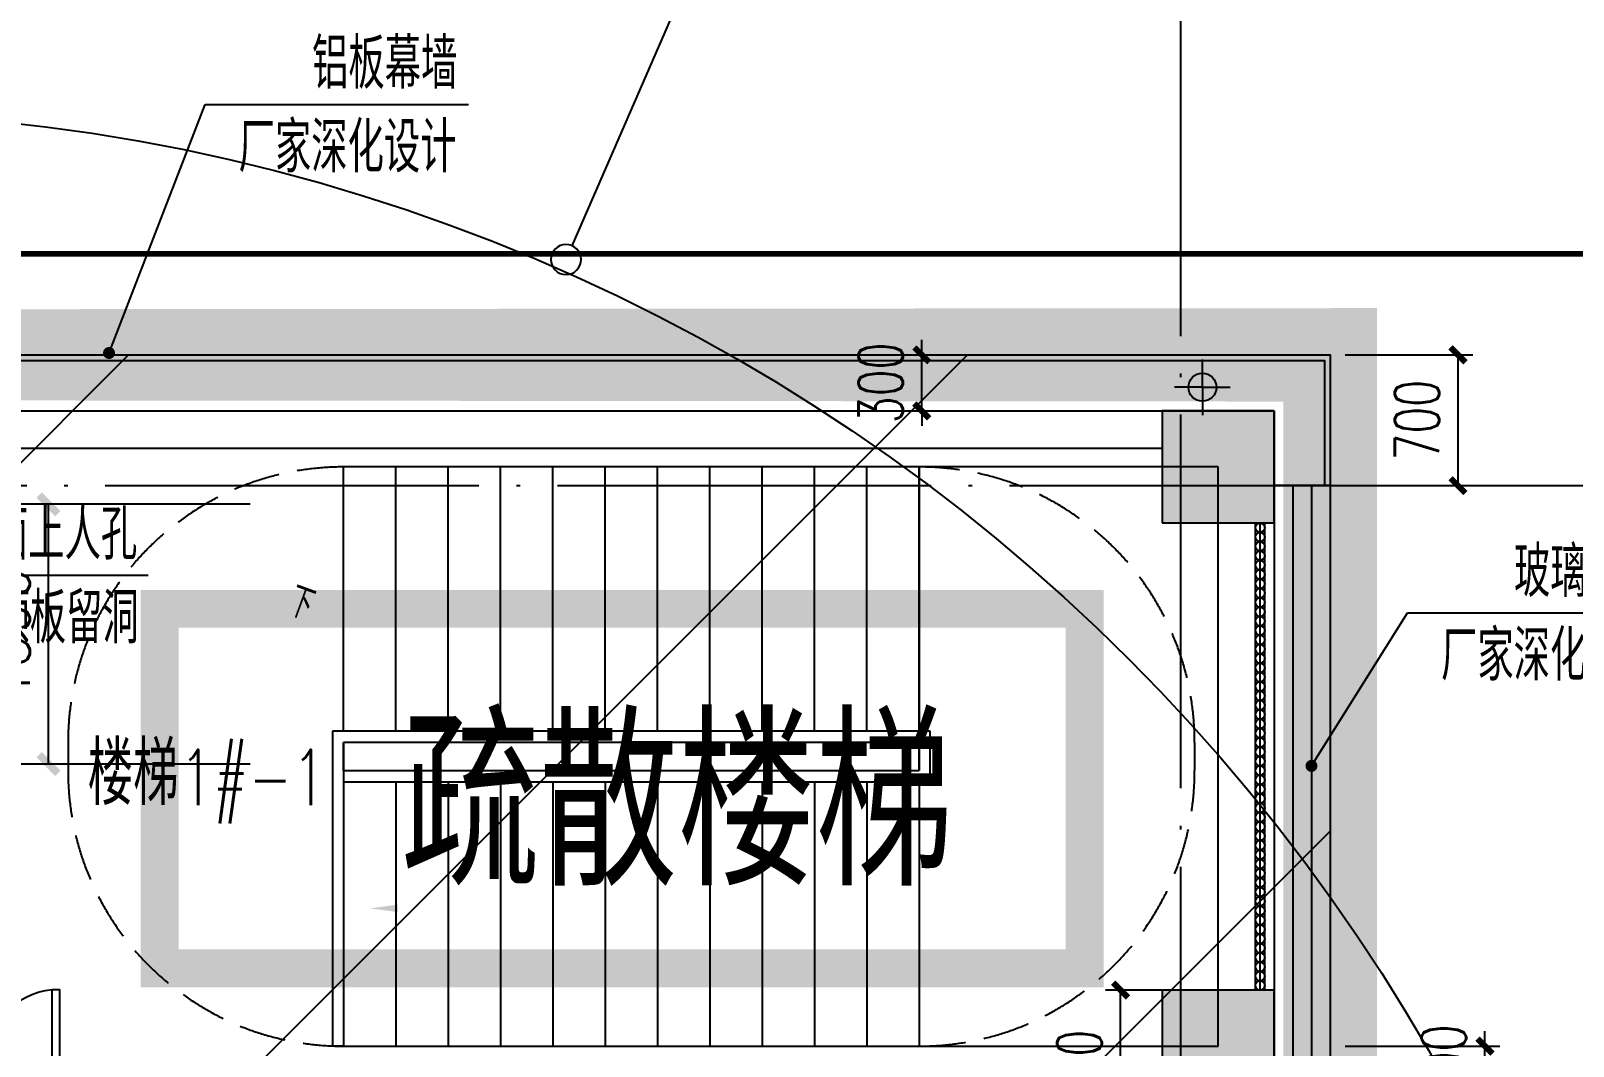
# Model space of a CAD drawing. Extents: x -821772 to -21949, y 506164 to 1049594.
# Drawn here: x -75009 to -66754, y 828820 to 834254 of the extents above; entities that cross this region are included whole.
import ezdxf
from ezdxf.xclip import XClip

# ---------------------------------------------------------------- set-up
doc = ezdxf.new("R2010")
doc.units = 0
doc.header["$LTSCALE"] = 1000
doc.header["$MEASUREMENT"] = 0
doc.header["$XCLIPFRAME"] = 2
for name, pattern in [('10平面20250807_t3$0$DASH', [0.35, 0.25, -0.1]), ('10平面20250807_t3$0$DOTE', [2.4200000000000004, 2, -0.2, 0.02, -0.2]), ('DASH', [0.35, 0.25, -0.1])]:
    doc.linetypes.add(name, pattern=pattern)
doc.layers.get('Defpoints').update_dxf_attribs({"color": 210})
doc.layers.add('1-防火分区线', color=201, linetype='DASH', lineweight=50)
for name, color, linetype in [('10平面20250807_t3$0$A-AXIS-DOTE', 8, '10平面20250807_t3$0$DOTE'), ('10平面20250807_t3$0$A-AXIS-DP', 8, 'Continuous'), ('10平面20250807_t3$0$A-AXIS-SYMB', 8, 'Continuous'), ('10平面20250807_t3$0$A-CURTAIN', 8, 'Continuous'), ('10平面20250807_t3$0$A-DRAIN', 8, 'Continuous'), ('10平面20250807_t3$0$A-HRAIL', 8, 'Continuous'), ('10平面20250807_t3$0$A-LIN-V', 8, 'Continuous'), ('10平面20250807_t3$0$A-STAIR', 8, 'Continuous'), ('10平面20250807_t3$0$A-TEXT', 8, 'Continuous'), ('10平面20250807_t3$0$A-WINDOW', 8, 'Continuous'), ('10平面20250807_t3$0$A-防火门窗', 8, 'Continuous'), ('10平面20250807_t3$0$AS-COLN', 8, 'Continuous'), ('10平面20250807_t3$0$AS-WALL', 8, 'Continuous'), ('10平面20250807_t3$0$AS-结构边线层', 8, 'Continuous'), ('10平面20250807_t3$0$CURTWALL', 8, 'Continuous'), ('10平面20250807_t3$0$DIM_ELEV', 8, 'Continuous'), ('10平面20250807_t3$0$PUB_HATCH', 8, 'Continuous'), ('10平面20250807_t3$0$PUB_TEXT', 8, 'Continuous'), ('10平面20250807_t3$0$SB_ZF消火栓', 10, 'Continuous'), ('10平面20250807_t3$0$建-文字', 8, 'Continuous'), ('10平面20250807_t3$0$建-箭头', 8, 'Continuous'), ('10平面20250807_t3$1$A-STAIR', 150, 'Continuous'), ('PUB_HATCH', 8, 'Continuous'), ('建-尺寸', 3, 'Continuous'), ('防火分区', 240, 'Continuous')]:
    doc.layers.add(name, color=color, linetype=linetype)
doc.layers.add('10平面20250807_t3$0$A-加建区域', color=8, linetype='Continuous', plot=False)
doc.layers.add('x-修改', color=1, linetype='Continuous', plot=False)
doc.styles.add('10平面20250807_t3$0$_TCH_DIM', font='SIMPLEX', dxfattribs={"bigfont": 'GBCBIG'})
doc.styles.add('10平面20250807_t3$0$_TCH_DIM_T3', font='SIMPLEX', dxfattribs={"width": 0.7058823529411765, "bigfont": 'GBCBIG'})
doc.styles.add('10平面20250807_t3$0$A-STANDARD', font='SIMPLEX', dxfattribs={"bigfont": 'GBCBIG'})
doc.styles.add('A-DIM_T3', font='SIMPLEX', dxfattribs={"width": 0.7058823529411765, "bigfont": 'GBCBIG'})
doc.styles.add('黑体', font='simhei.ttf', dxfattribs={"width": 0.7})
doc.dimstyles.new('10平面20250807_t3$0$_TCH_ARCH&&80', dxfattribs={"dimtxt": 238, "dimasz": 80, "dimexe": 80, "dimexo": 80, "dimgap": 101, "dimtad": 1, "dimdec": 0, "dimzin": 0, "dimdsep": 46, "dimtxsty": '10平面20250807_t3$0$_TCH_DIM_T3', "dimblk": '10平面20250807_t3$0$_ArchTick', "dimcen": 0.09, "dimclrt": 7, "dimazin": 2, "dimtfac": 1, "dimtdec": 0, "dimtix": 1, "dimtmove": 2, "dimatfit": 3, "dimfxl": 0, "dimtolj": 1, "dimtzin": 0, "dimarcsym": 0})
doc.dimstyles.new('A-DIM-100', dxfattribs={"dimscale": 100, "dimtxt": 2.975, "dimasz": 1, "dimexe": 2.5, "dimexo": 3, "dimgap": 1, "dimtad": 1, "dimdec": 0, "dimzin": 0, "dimdsep": 46, "dimtxsty": 'A-DIM_T3', "dimblk": 'ARCHTICK', "dimcen": 0.09, "dimclrt": 7, "dimazin": 2, "dimtfac": 1, "dimtdec": 0, "dimtix": 1, "dimtmove": 2, "dimatfit": 3, "dimfxl": 0, "dimtolj": 1, "dimtzin": 0, "dimarcsym": 0})

# ---------------------------------------------------------------- blocks, each defined once
blk = doc.blocks.new('54645645234243')
at = {"layer": '防火分区', "linetype": 'DASH', "extrusion": (-8.718877222226902e-15, -9.932778208912624e-08, 0.9999999999999951), "const_width": 90.00000000000017, "elevation": 0.7622750360049038}
blk.add_lwpolyline([(2760547.028251603, -7673488.599472399), (2760547.028251629, -7674343.599472396), (2758347.028251656, -7674343.599472396), (2758347.02825167, -7673488.599472399)], close=True, dxfattribs=at)
at = {"layer": '防火分区', "style": '黑体', "width": 0.7}
blk.add_text('疏散楼梯', height=343.7768240343348, dxfattribs=at).set_placement((2758922.413002987, -7674109.432231671))
blk = doc.blocks.new('10平面20250807_t3$0$dote')
at = {"layer": '10平面20250807_t3$0$A-AXIS-DOTE'}
for p, q in [((151882.2003252701, -68999.9999961853), (151882.2003252687, 36662.32227754174)), ((134026.3848571777, 27000.00000000338), (158590, 27000.0000000014))]:
    blk.add_line(p, q, dxfattribs=at)
blk = doc.blocks.new('10平面20250807_t3$0$43243')
at = {"layer": '10平面20250807_t3$0$AS-结构边线层'}
blk.add_lwpolyline([(-83954.18452969403, 741419.9999999637), (-83954.18452969403, 832020.0000162167), (-83354.18453806305, 832020.0000162167), (-83354.18453945506, 831920.0000152885), (-82854.18450580798, 831920.0000138981), (-82854.18450674186, 831720.0000138979), (-80554.18450674186, 831720.0000032301), (-80554.18450581508, 831920.0000032303), (-80254.18450535153, 831919.99999952), (-80254.18450627936, 832220.0000152623), (-68354.18451690674, 832220.0000152588), (-68354.18451697209, 821019.9999844359), (-70554.18452536083, 821019.9999843444), (-70554.18452362418, 818320.0000122824), (-68354.18452005023, 818320.0000121472), (-68354.18452000977, 782919.9999951378), (-70554.18452436668, 782919.9999999118), (-70554.18452457148, 774519.9999964108)], dxfattribs=at)
blk = doc.blocks.new('10平面20250807_t3$0$3132')
at = {"layer": '10平面20250807_t3$0$A-AXIS-SYMB'}
blk.add_line((-72112.00494479845, 833103.9533548206), (-71345.44224485749, 834865.625848627), dxfattribs=at)
blk.add_lwpolyline([(-72063.53327603916, 833030.0000000009, 1), (-72224.83577627341, 833030.0000000009, 1)], format="xyb", close=True, dxfattribs=at)
at = {"layer": '10平面20250807_t3$0$DIM_ELEV', "linetype": '10平面20250807_t3$0$DASH', "const_width": 30}
blk.add_lwpolyline([(-77020.00000000081, 833060.0000000009), (-66360.00000000081, 833060.0000000009, -0.414213562373095), (-65860.00000000081, 832560.0000000009), (-65860.00000000081, 825080.0000000009, -0.414213562373095), (-66360.00000000081, 824580.0000000009), (-77020.00000000081, 824580.0000000009, -0.414213562373095), (-77520.00000000081, 825080.0000000009), (-77520.00000000081, 832560.0000000009, -0.414213562373095)], format="xyb", close=True, dxfattribs=at)
blk = doc.blocks.new('10平面20250807_t3$0$A$C5D961328')
at = {"layer": '10平面20250807_t3$0$A-LIN-V', "ltscale": 500}
blk.add_circle((350.0330632161349, 39.99165254249237), 10001.39042265348, dxfattribs=at)
blk = doc.blocks.new('10平面20250807_t3$0$234243242332')
at = {"layer": '10平面20250807_t3$0$SB_ZF消火栓', "xscale": -1, "rotation": 180}
blk.add_blockref('10平面20250807_t3$0$A$C5D961328', (-70354.21760411821, 828559.9916687945), dxfattribs=at)
at = {"layer": '10平面20250807_t3$0$SB_ZF消火栓'}
blk.add_blockref('10平面20250807_t3$0$A$C5D961328', (-76554.21759520196, 823780.0083436108), dxfattribs=at)
blk = doc.blocks.new('10平面20250807_t3$0$A$C78062F8E')
at = {"layer": '10平面20250807_t3$0$A-DRAIN'}
for points in [[(0, 0), (0, 109.4732773178257)], [(0, 0), (-109.4732773178257, 0)], [(0, 0), (109.4732773178257, 0)], [(0, 0), (0, -109.4732773178257)]]:
    blk.add_lwpolyline(points, dxfattribs=at)
blk.add_circle((0, 0), 55, dxfattribs=at)
blk = doc.blocks.new('10平面20250807_t3$0$3213121')
at = {"layer": '10平面20250807_t3$1$A-STAIR', "xscale": 1.363636363636364, "yscale": 1.363636363636364, "zscale": 1.363636363636364}
blk.add_blockref('10平面20250807_t3$0$A$C78062F8E', (371262.0338766026, 832346.6315764717), dxfattribs=at)
blk = doc.blocks.new('10平面20250807_t3$0$w4324323333')
at = {"layer": '10平面20250807_t3$0$AS-COLN'}
for p, q in [((-68354.18453875973, 832219.999997858), (-68954.18453875987, 832219.999997858)), ((-68954.18453875987, 832219.999997858), (-68954.18453875987, 831619.9999978578)), ((-68354.18453875973, 831619.9999978578), (-68354.18453875973, 832219.999997858)), ((-68954.18453875987, 831619.9999978578), (-68354.18453875973, 831619.9999978578)), ((-68354.18451691025, 829120.0000011491), (-68954.18448841655, 829120.0000011491)), ((-68954.18448841655, 829120.0000011491), (-68954.18448841655, 828519.9999945668)), ((-68354.18451691025, 828519.9999945668), (-68354.18451691025, 829120.0000011491))]:
    blk.add_line(p, q, dxfattribs=at)
blk = doc.blocks.new('10平面20250807_t3$0$_ArchTick')
at = {"color": 0, "linetype": 'ByBlock', "const_width": 0.4}
blk.add_lwpolyline([(-0.5, -0.5), (0.5, 0.5)], dxfattribs=at)
blk = doc.blocks.new('*D11386')
at = {"layer": '10平面20250807_t3$0$A-AXIS-DP', "color": 0, "lineweight": -2}
for p, q in [((-68640.7645835134, 829120.0000011496), (-69256.15291669665, 829120.0000011496)), ((-69176.15291669665, 828120.0000011496), (-69176.15291669665, 829120.0000011496)), ((-68640.7645835134, 828120.0000011496), (-69256.15291669665, 828120.0000011496))]:
    blk.add_line(p, q, dxfattribs=at)
at = {"layer": 'Defpoints', "color": 0}
for p in [(-69176.15291669665, 829120.0000011496), (-68560.7645835134, 829120.0000011496), (-68560.7645835134, 828120.0000011496)]:
    blk.add_point(p, dxfattribs=at)
at = {"layer": '10平面20250807_t3$0$A-AXIS-DP', "color": 0, "lineweight": -2, "xscale": 80, "yscale": 80, "zscale": 80}
for p, rotation in [((-69176.15291669665, 829120.0000011496), 90), ((-69176.15291669665, 828120.0000011496), 270)]:
    blk.add_blockref('10平面20250807_t3$0$_ArchTick', p, dxfattribs=dict(at, rotation=rotation))
at = {"layer": '10平面20250807_t3$0$A-AXIS-DP', "color": 7, "insert": (-69396.1529166964, 828620.0000011494), "char_height": 238, "attachment_point": 5, "rotation": 90, "style": '10平面20250807_t3$0$_TCH_DIM_T3'}
blk.add_mtext('\\A1;1000', dxfattribs=at)
blk = doc.blocks.new('*D11598')
at = {"layer": '10平面20250807_t3$0$A-AXIS-DP', "color": 0, "lineweight": -2}
for p, q in [((-70239.99999999805, 832519.999995878), (-70239.99999999805, 832599.999995878)), ((-70679.9999999817, 832519.999995878), (-70159.99999999805, 832519.999995878)), ((-70239.99999999805, 832220.0000153221), (-70239.99999999805, 832519.999995878)), ((-70679.99999998955, 832220.0000153221), (-70159.99999999805, 832220.0000153221)), ((-70239.99999999805, 832220.0000153221), (-70239.99999999805, 832140.0000153221))]:
    blk.add_line(p, q, dxfattribs=at)
at = {"layer": 'Defpoints', "color": 0}
for p in [(-70759.9999999817, 832519.999995878), (-70239.99999999805, 832519.999995878), (-70759.99999998955, 832220.0000153221)]:
    blk.add_point(p, dxfattribs=at)
at = {"layer": '10平面20250807_t3$0$A-AXIS-DP', "color": 0, "lineweight": -2, "xscale": 80, "yscale": 80, "zscale": 80}
for p, rotation in [((-70239.99999999805, 832519.999995878), 270), ((-70239.99999999805, 832220.0000153221), 90)]:
    blk.add_blockref('10平面20250807_t3$0$_ArchTick', p, dxfattribs=dict(at, rotation=rotation))
at = {"layer": '10平面20250807_t3$0$A-AXIS-DP', "color": 7, "insert": (-70459.99999999779, 832370.0000055998), "char_height": 238, "attachment_point": 5, "rotation": 90, "style": '10平面20250807_t3$0$_TCH_DIM_T3'}
blk.add_mtext('\\A1;300', dxfattribs=at)
blk = doc.blocks.new('*D11804')
at = {"layer": '10平面20250807_t3$0$A-AXIS-DP', "color": 0, "lineweight": -2}
for p, q in [((-67225.8155418444, 828819.9999978385), (-67225.8155418444, 828899.9999978385)), ((-67974.184457622, 828819.9999978385), (-67145.8155418444, 828819.9999978385)), ((-67225.8155418444, 828619.9999958613), (-67225.8155418444, 828819.9999978385)), ((-67974.18445762718, 828619.9999958613), (-67145.8155418444, 828619.9999958613)), ((-67225.8155418444, 828619.9999958613), (-67225.8155418444, 828539.9999958613))]:
    blk.add_line(p, q, dxfattribs=at)
at = {"layer": 'Defpoints', "color": 0}
for p in [(-68054.184457622, 828819.9999978385), (-67225.8155418444, 828819.9999978385), (-68054.18445762718, 828619.9999958613)]:
    blk.add_point(p, dxfattribs=at)
at = {"layer": '10平面20250807_t3$0$A-AXIS-DP', "color": 0, "lineweight": -2, "xscale": 80, "yscale": 80, "zscale": 80}
for p, rotation in [((-67225.8155418444, 828819.9999978385), 270), ((-67225.8155418444, 828619.9999958613), 90)]:
    blk.add_blockref('10平面20250807_t3$0$_ArchTick', p, dxfattribs=dict(at, rotation=rotation))
at = {"layer": '10平面20250807_t3$0$A-AXIS-DP', "color": 7, "insert": (-67445.81554184415, 828719.9999968497), "char_height": 238, "attachment_point": 5, "rotation": 90, "style": '10平面20250807_t3$0$_TCH_DIM_T3'}
blk.add_mtext('\\A1;200', dxfattribs=at)
blk = doc.blocks.new('*D12244')
at = {"layer": '10平面20250807_t3$0$A-AXIS-DP', "color": 0, "lineweight": -2}
for p, q in [((-67974.18451686045, 832519.9999958626), (-67289.99999997704, 832519.9999958626)), ((-67369.99999997704, 831819.9999981154), (-67369.99999997704, 832519.9999958626)), ((-67974.18451688925, 831819.9999981154), (-67289.99999997704, 831819.9999981154))]:
    blk.add_line(p, q, dxfattribs=at)
at = {"layer": 'Defpoints', "color": 0}
for p in [(-68054.18451686045, 832519.9999958626), (-67369.99999997704, 832519.9999958626), (-68054.18451688925, 831819.9999981154)]:
    blk.add_point(p, dxfattribs=at)
at = {"layer": '10平面20250807_t3$0$A-AXIS-DP', "color": 0, "lineweight": -2, "xscale": 80, "yscale": 80, "zscale": 80}
for p, rotation in [((-67369.99999997704, 832519.9999958626), 90), ((-67369.99999997704, 831819.9999981154), 270)]:
    blk.add_blockref('10平面20250807_t3$0$_ArchTick', p, dxfattribs=dict(at, rotation=rotation))
at = {"layer": '10平面20250807_t3$0$A-AXIS-DP', "color": 7, "insert": (-67589.99999997678, 832169.9999969888), "char_height": 238, "attachment_point": 5, "rotation": 90, "style": '10平面20250807_t3$0$_TCH_DIM_T3'}
blk.add_mtext('\\A1;700', dxfattribs=at)
blk = doc.blocks.new('10平面20250807_t3$0$$DorLib2D$00000225')
at = {"color": 0}
for p, q in [((0.4750000000000032, -0.001447885298549778), (0.4750000000000032, 0.7521225008925327)), ((0.4750000000000032, 0.7521225008925327), (0.5000000000000036, 0.7521225008925363)), ((0.5000000000000036, -0.001447885298549778), (0.5000000000000036, 0.7521225008925363)), ((-0.4999999999999982, -3.552713678800501e-15), (-0.5, 0.252035990386009)), ((-0.4750000000000014, 0.252035990386009), (-0.5, 0.252035990386009)), ((-0.4749999999999996, -3.552713678800501e-15), (-0.4750000000000014, 0.252035990386009)), ((-0.4749999999999996, -3.552713678800501e-15), (-0.4999999999999947, -3.552713678800501e-15)), ((0.4750000000000032, -0.001447885298549778), (0.4999999999999929, -0.001447885298549778))]:
    blk.add_line(p, q, dxfattribs=at)
for centre, radius, start, end in [((0.5046168020419071, -0.001920809357812914), 0.7546247204382253, 92.24926861260724, 179.7237749158362), ((-0.5007908120542499, 0.002572563917482285), 0.2507930763238999, 359.7898704778746, 84.09743784757413)]:
    blk.add_arc(centre, radius, start, end, dxfattribs=at)
blk = doc.blocks.new('10平面20250807_t3$0$99平面图例外参$0$$LinePat$圆环')
for points in [[(3.637978807091713e-12, 150.0000000000018), (300.0000000000036, 150.0000000000018)], [(3.637978807091713e-12, 1.818989403545856e-12), (300.0000000000036, 1.818989403545856e-12)], [(3.637978807091713e-12, -149.9999999999982), (300.0000000000036, -149.9999999999982)]]:
    blk.add_lwpolyline(points)
at = {"color": 0}
blk.add_circle((150.0000000000036, 1.818989403545856e-12), 150, dxfattribs=at)
blk = doc.blocks.new('_ArchTick')
at = {"color": 0, "linetype": 'ByBlock', "const_width": 0.4}
blk.add_lwpolyline([(-0.5, -0.5), (0.5, 0.5)], dxfattribs=at)
blk = doc.blocks.new('*D4793')
at = {"layer": 'Defpoints', "color": 0, "ltscale": 100}
for p in [(-74914.3052631544, 831720.0000036657), (-73534.1845319082, 831720.0000036657), (-73534.1845319082, 830330.0000036657)]:
    blk.add_point(p, dxfattribs=at)
at = {"layer": '建-尺寸', "color": 0, "lineweight": -2, "ltscale": 100}
for p, q in [((-73834.1845319082, 831720.0000036657), (-75164.3052631544, 831720.0000036657)), ((-74914.3052631544, 830330.0000036657), (-74914.3052631544, 831720.0000036657)), ((-73834.1845319082, 830330.0000036657), (-75164.3052631544, 830330.0000036657))]:
    blk.add_line(p, q, dxfattribs=at)
at = {"layer": '建-尺寸', "color": 0, "lineweight": -2, "ltscale": 100, "xscale": 100, "yscale": 100, "zscale": 100}
for p, rotation in [((-74914.3052631544, 831720.0000036657), 90), ((-74914.3052631544, 830330.0000036657), 270)]:
    blk.add_blockref('_ArchTick', p, dxfattribs=dict(at, rotation=rotation))
at = {"layer": '建-尺寸', "color": 7, "ltscale": 100, "insert": (-75163.0552631544, 831025.0000036657), "char_height": 297.5, "attachment_point": 5, "rotation": 90, "style": 'A-DIM_T3'}
blk.add_mtext('\\A1;1390', dxfattribs=at)
blk = doc.blocks.new('10平面20250807_t3')
at = {"layer": '10平面20250807_t3$0$PUB_HATCH'}
for points in [[(-68954.18453875987, 831619.9999978578), (-68354.18453875973, 831619.9999978578), (-68354.18453875973, 832219.999997858), (-68954.18453875987, 832219.999997858)], [(-68954.18448841655, 828519.9999945668), (-68354.18451691025, 828519.9999945668), (-68354.18451691025, 829120.0000011491), (-68954.18448841655, 829120.0000011491)]]:
    blk.add_hatch(color=256, dxfattribs=at).paths.add_polyline_path(points)
at = {"layer": '10平面20250807_t3$0$A-AXIS-DP', "color": 9, "linetype": '10平面20250807_t3$0$DASH'}
for p, q in [((-74809.52058610188, 830445.0000036657), (-74809.52058610188, 830295.0000036657)), ((-68779.52058610188, 830445.0000036657), (-68779.52058610188, 830295.0000036657))]:
    blk.add_line(p, q, dxfattribs=at)
for points in [[(-73334.52058610188, 831920.0000036657, 0.414213562373095), (-74809.52058610188, 830445.0000036657)], [(-70254.52058610188, 831920.0000036657, -0.414213562373095), (-68779.52058610188, 830445.0000036657)], [(-73334.52058610188, 828820.0000036657, -0.414213562373095), (-74809.52058610188, 830295.0000036657)], [(-70254.52058610188, 828820.0000036657, 0.414213562373095), (-68779.52058610188, 830295.0000036657)]]:
    blk.add_lwpolyline(points, format="xyb", dxfattribs=at)
at = {"layer": '10平面20250807_t3$0$A-AXIS-SYMB'}
for p, q in [((-74590.00071801046, 832530.0000000028), (-74075.81620090568, 833860)), ((-74075.81620090568, 833860), (-72665.81620090568, 833860)), ((-75640, 831340), (-74380, 831340)), ((-68154.18451710478, 830320.0000000028), (-67640, 831140)), ((-67640, 831140), (-66230, 831140))]:
    blk.add_line(p, q, dxfattribs=at)
at = {"layer": '10平面20250807_t3$0$A-AXIS-SYMB', "const_width": 32}
for points in [[(-74595.77023920185, 832515.0764406009, 1), (-74584.23119681906, 832544.9235594047, 1)], [(-68162.68451557356, 830306.4445573309, 1), (-68145.68451863599, 830333.5554426747, 1)]]:
    blk.add_lwpolyline(points, format="xyb", close=True, dxfattribs=at)
at = {"layer": '10平面20250807_t3$0$A-CURTAIN'}
for points in [[(-80554.1845053679, 831920.0000032315), (-80554.1845058151, 832519.9999958621), (-68054.18451690141, 832519.9999958782), (-68054.18451686646, 831819.9999961872)], [(-80524.18450536788, 831920.0000030923), (-80524.18450581582, 832489.9999958623), (-68084.18451689993, 832489.9999958781), (-68084.18451686643, 831819.9999961872)]]:
    blk.add_lwpolyline(points, dxfattribs=at)
at = {"layer": '10平面20250807_t3$0$A-STAIR'}
for p, q in [((-70254.52058610188, 831920.0000036657), (-73334.52058610188, 831920.0000036657)), ((-73334.52058610303, 830505.0000036657), (-73334.52058610188, 831920.0000036657)), ((-73054.52058610303, 830505.0000036657), (-73054.52058610188, 831920.0000036657)), ((-72774.52058610303, 830505.0000036657), (-72774.52058610188, 831920.0000036657)), ((-72494.52058610301, 830505.0000036657), (-72494.52058610188, 831920.0000036657)), ((-72214.52058609785, 830505.0000036657), (-72214.52058610188, 831920.0000036657)), ((-71934.52058610303, 830505.0000036657), (-71934.52058610188, 831920.0000036657)), ((-71654.52058609786, 830505.0000036657), (-71654.52058610188, 831920.0000036657)), ((-71374.52058610303, 830505.0000036657), (-71374.52058610188, 831920.0000036657)), ((-71094.52058609786, 830505.0000036657), (-71094.52058610188, 831920.0000036657)), ((-70814.52058610303, 830505.0000036657), (-70814.52058610188, 831920.0000036657)), ((-70534.52058609785, 830505.0000036657), (-70534.52058610188, 831920.0000036657)), ((-70254.52058610303, 830505.0000036657), (-70254.52058610188, 831920.0000036657)), ((-68654.52058610188, 831920.0000036657), (-70254.52058610188, 831920.0000036657)), ((-70254.52058610188, 831920.0000036657), (-70254.5205861024, 830505.0000036657)), ((-68654.52058610188, 828820.0000036657), (-68654.52058610188, 831920.0000036657)), ((-70194.52058610463, 830505.0000036665), (-73394.52058610255, 830505.0000036665)), ((-73394.52058610255, 830505.0000036665), (-73394.52058610188, 828820.0000036657)), ((-70254.52058610188, 830445.0000036657), (-73334.52058610188, 830445.0000036657)), ((-70254.52058610463, 830445.000003664), (-73334.52058610255, 830445.000003664)), ((-73334.52058610255, 830445.000003664), (-73334.52058610188, 828820.0000036657)), ((-73334.52058610188, 830295.0000036657), (-73334.52058610188, 830445.0000036657)), ((-70254.52058610463, 830295.0000036675), (-70254.52058610463, 830445.000003664)), ((-70254.5205861015, 830445.000003662), (-70254.5205861024, 830295.0000037141)), ((-70194.52058610463, 830235.0000036651), (-70194.52058610463, 830505.0000036665)), ((-73334.52058610188, 830295.0000036657), (-70254.52058610188, 830295.0000036657)), ((-73334.52058610188, 830295.0000036657), (-73334.52058610303, 830235.0000036637)), ((-73334.52058610188, 830295.0000036657), (-70254.52058610463, 830295.0000036675)), ((-73334.52058610188, 830295.0000036657), (-73334.52058610188, 830235.0000036657)), ((-73334.52058610303, 830235.0000036637), (-73334.52058610188, 828820.0000036657)), ((-73334.52058610188, 830235.0000036657), (-70194.52058610463, 830235.0000036651)), ((-73054.52058610301, 830235.0000036637), (-73054.52058610188, 828820.0000036657)), ((-72774.52058610303, 830235.0000036637), (-72774.52058610188, 828820.0000036657)), ((-72494.52058610303, 830235.0000036636), (-72494.52058610188, 828820.0000036657)), ((-72214.52058609785, 830235.0000036636), (-72214.52058610188, 828820.0000036657)), ((-71934.52058610303, 830235.0000036635), (-71934.52058610188, 828820.0000036657)), ((-71654.52058609785, 830235.0000036635), (-71654.52058610188, 828820.0000036657)), ((-71374.52058610303, 830235.0000036635), (-71374.52058610188, 828820.0000036657)), ((-71094.52058609785, 830235.0000036634), (-71094.52058610188, 828820.0000036657)), ((-70814.52058610301, 830235.0000036634), (-70814.52058610188, 828820.0000036657)), ((-70534.52058609785, 830235.0000036632), (-70534.52058610188, 828820.0000036657)), ((-70254.52058610303, 830235.0000036632), (-70254.52058610188, 828820.0000036657)), ((-70254.52058610239, 830235.0000036631), (-70254.52058610188, 828820.0000036657)), ((-73334.52058610188, 828820.0000036657), (-73394.52058610188, 828820.0000036657)), ((-73334.52058610188, 828820.0000036657), (-70254.52058610188, 828820.0000036657)), ((-70254.52058610188, 828820.0000036657), (-68654.52058610188, 828820.0000036657))]:
    blk.add_line(p, q, dxfattribs=at)
at = {"layer": '10平面20250807_t3$0$AS-WALL'}
for p, q in [((-76654.18452160801, 832220.0000154643), (-68954.1845387583, 832220.0000154064)), ((-68954.1845387583, 832220.0000154064), (-68954.18453875982, 832020.0000154064)), ((-76554.18452173975, 832020.0000154641), (-68954.18453875982, 832020.0000154064))]:
    blk.add_line(p, q, dxfattribs=at)
at = {"layer": '10平面20250807_t3$0$CURTWALL'}
for p, q in [((-68354.18451692567, 831820.000000008), (-68354.18451776804, 821019.9999961953)), ((-68054.18451692567, 831820.0000000002), (-68354.18451692567, 831820.000000008)), ((-68254.18451692567, 831820.0000000041), (-68254.18451776804, 821019.9999961914)), ((-68154.18451692567, 831820.0000000002), (-68154.18451776804, 821019.9999961875)), ((-68054.18451692567, 831820.0000000002), (-68054.18451776804, 821019.9999961875))]:
    blk.add_line(p, q, dxfattribs=at)
at = {"layer": '10平面20250807_t3$0$建-箭头'}
blk.add_lwpolyline([(-73474.52058610188, 831182.5000036657, 0, 0, 0), (-69454.52058610188, 831182.5000036657, 0, 0, 0), (-69454.52058610188, 829557.5000036657, 0, 0, 0), (-73194.52058610188, 829557.5000036657, 0, 40.00000000000001, 0), (-73044.52058610188, 829557.5000036657, 0, 0, 0)], format="xyseb", dxfattribs=at)
at = {"layer": '10平面20250807_t3$0$A-AXIS-DP'}
blk.add_blockref('10平面20250807_t3$0$3132', (0, 0), dxfattribs=at)
at = {"layer": '10平面20250807_t3$0$A-HRAIL', "xscale": 0.1666666664472471, "yscale": 0.1666666664472471, "zscale": 0.1666666664472471, "rotation": 89.99999999976255}
for p in [(-68429.18454334661, 831569.9999979237), (-68429.18454334681, 831519.9999979896), (-68429.18454334703, 831469.9999980554), (-68429.18454334723, 831419.9999981213), (-68429.18454334744, 831369.9999981871), (-68429.18454334764, 831319.999998253), (-68429.18454334786, 831269.9999983187), (-68429.18454334806, 831219.9999983846), (-68429.18454334827, 831169.9999984504), (-68429.18454334847, 831119.9999985162), (-68429.18454334869, 831069.9999985821), (-68429.18454334889, 831019.9999986478), (-68429.1845433491, 830969.9999987137), (-68429.1845433493, 830919.9999987795), (-68429.18454334952, 830869.9999988454), (-68429.18454334972, 830819.9999989112), (-68429.18454334993, 830769.999998977), (-68429.18454335013, 830719.9999990428), (-68429.18454335035, 830669.9999991086), (-68429.18454335055, 830619.9999991745), (-68429.18454335076, 830569.9999992403), (-68429.18454335096, 830519.9999993062), (-68429.18454335118, 830469.9999993719), (-68429.18454335138, 830419.9999994378), (-68429.18454335158, 830369.9999995036), (-68429.18454335179, 830319.9999995694), (-68429.18454335199, 830269.9999996353), (-68429.18454335221, 830219.999999701), (-68429.18454335241, 830169.9999997669), (-68429.18454335262, 830119.9999998327), (-68429.18454335282, 830069.9999998986), (-68429.18454335304, 830019.9999999644), (-68429.18454335324, 829970.0000000303), (-68429.18454335345, 829920.000000096), (-68429.18454335365, 829870.0000001618), (-68429.18454335387, 829820.0000002277), (-68429.18454335407, 829770.0000002935), (-68429.18454335428, 829720.0000003594), (-68429.18454335448, 829670.0000004251), (-68429.1845433547, 829620.000000491), (-68429.1845433549, 829570.0000005568), (-68429.1845433551, 829520.0000006226), (-68429.18454335531, 829470.0000006885), (-68429.18454335553, 829420.0000007543), (-68429.18454335573, 829370.0000008201), (-68429.18454335594, 829320.0000008859), (-68429.18454335614, 829270.0000009518), (-68429.18454335636, 829220.0000010176), (-68429.18454335656, 829170.0000010835), (-68429.18454335677, 829120.0000011493)]:
    blk.add_blockref('10平面20250807_t3$0$99平面图例外参$0$$LinePat$圆环', p, dxfattribs=at)
at = {"layer": '10平面20250807_t3$0$A-WINDOW'}
blk.add_blockref('10平面20250807_t3$0$43243', (0, 0), dxfattribs=at)
at = {"layer": '10平面20250807_t3$0$A-加建区域'}
blk.add_blockref('10平面20250807_t3$0$3213121', (-439999.9999999993, 3.259629011154175e-09), dxfattribs=at)
at = {"layer": '10平面20250807_t3$0$A-防火门窗', "xscale": -1600, "yscale": 1600, "zscale": 200, "rotation": 359.9999999990061}
blk.add_blockref('10平面20250807_t3$0$$DorLib2D$00000225', (-75654.18452604648, 828719.9999979764), dxfattribs=at)
at = {"layer": '10平面20250807_t3$0$AS-COLN'}
blk.add_blockref('10平面20250807_t3$0$w4324323333', (0, 0), dxfattribs=at)
at = {"layer": '10平面20250807_t3$0$AS-WALL'}
blk.add_blockref('10平面20250807_t3$0$dote', (-220736.3848571775, 804819.9999961853), dxfattribs=at)
at = {"layer": '10平面20250807_t3$0$SB_ZF消火栓', "linetype": 'Continuous'}
blk.add_blockref('10平面20250807_t3$0$234243242332', (-2.91038304567337e-11, 0), dxfattribs=at)
at = {"layer": '10平面20250807_t3$0$A-TEXT', "style": '10平面20250807_t3$0$A-STANDARD'}
blk.add_text('楼梯', height=337.5886524822695, dxfattribs=at).set_placement((-74704.1844574995, 830110.0000002224))
at = {"layer": '10平面20250807_t3$0$A-TEXT', "style": '10平面20250807_t3$0$A-STANDARD', "width": 0.7058823529411765}
blk.add_text('1#-1', height=297.5, dxfattribs=at).set_placement((-74212.69509579737, 830110.0000002224))
at = {"layer": '10平面20250807_t3$0$PUB_TEXT', "style": '10平面20250807_t3$0$_TCH_DIM'}
for s, p in [('铝板幕墙', (-73503.43322218228, 833944)), ('厂家深化设计', (-73896.62471154398, 833496)), ('屋面上人孔', (-75411.23404255319, 831424)), ('玻璃幕墙', (-67070.59574468085, 831224)), ('顶板留洞', (-75208.68085106384, 830976)), ('厂家深化设计', (-67460.8085106383, 830776))]:
    blk.add_text(s, height=270.0709219858156, dxfattribs=at).set_placement(p)
at = {"layer": '10平面20250807_t3$0$建-文字', "style": '10平面20250807_t3$0$A-STANDARD'}
blk.add_text('下', height=168.7943262411347, rotation=339.9297114359034, dxfattribs=at).set_placement((-73646.22910519136, 831132.8968241018))
at = {"layer": '10平面20250807_t3$0$A-AXIS-DP'}
for p1, p2, distance, picture, middle in [((-70759.99999998952, 832220.0000153217), (-70759.99999998166, 832519.9999958775), -519.9999999836145, '*D11598', (-70459.99999999779, 832370.0000055998)), ((-68054.18451688922, 831819.9999981149), (-68054.18451686042, 832519.9999958621), -684.1845168833825, '*D12244', (-67589.99999997678, 832169.9999969888)), ((-68560.76458351337, 828120.0000011491), (-68560.76458351337, 829120.0000011491), 615.3883331832767, '*D11386', (-69396.1529166964, 828620.0000011494)), ((-68054.18445762715, 828619.9999958609), (-68054.18445762197, 828819.999997838), -828.3689157775807, '*D11804', (-67445.81554184415, 828719.9999968497))]:
    dim = blk.add_aligned_dim(p1=p1, p2=p2, distance=distance, dimstyle='10平面20250807_t3$0$_TCH_ARCH&&80', dxfattribs=at)
    dim.commit()
    dim.dimension.update_dxf_attribs({"geometry": picture, "text_midpoint": middle})

msp = doc.modelspace()

# ---------------------------------------------------------------- block references
at = {"ltscale": 100}
ref = msp.add_blockref('10平面20250807_t3', (0, 0), dxfattribs=at)
XClip(ref).set_block_clipping_path([(-386212.6353242097, 506163.79756496), (-21948.75939678214, 884998.2285294847)])

# ---------------------------------------------------------------- next in the draw order: hatches: boundary and pattern name
at = {"layer": 'PUB_HATCH', "ltscale": 5000}
h = msp.add_hatch(dxfattribs=at)
h.set_pattern_fill('ANSI31', color=8, scale=2000)
h.set_pattern_definition([(45, (0, 0), (-2245.064030267288, 2245.064030267288), [])])
h.paths.add_polyline_path([(-83954.18451145117, 741219.9999959635), (-83954.18451145117, 832519.9999811646), (-82854.18454706226, 832519.9999809265), (-82854.18454706226, 832219.9999999468), (-80054.18451016524, 832219.9999999468), (-80054.1845101649, 832519.9999809267), (-68054.1845703125, 832519.9999885559), (-68054.18446350098, 741220.0000038147), (-80054.18451016454, 741219.9999959635), (-80054.18451016454, 741720.0000000484), (-82854.18454706366, 741719.9999995441), (-82854.18454706366, 741219.9999959635)])

# ---------------------------------------------------------------- next in the draw order: linework, layer by layer
at = {"ltscale": 100}
msp.add_circle((-72704.18452895158, 818120.0000071041), 37500.00000000004, dxfattribs=at)
at = {"layer": '1-防火分区线', "color": 1, "linetype": 'DASH', "ltscale": 5, "const_width": 500}
msp.add_lwpolyline([(-83954.18451145117, 741219.9999959635), (-83954.18451145117, 832519.9999811646), (-82854.18454706226, 832519.9999809265), (-82854.18454706226, 832219.9999999468), (-80054.18451016524, 832219.9999999468), (-80054.1845101649, 832519.9999809267), (-68054.1845703125, 832519.9999885559), (-68054.18446350098, 741220.0000038147), (-80054.18451016454, 741219.9999959635), (-80054.18451016454, 741720.0000000484), (-82854.18454706366, 741719.9999995441), (-82854.18454706366, 741219.9999959635)], close=True, dxfattribs=at)

# ---------------------------------------------------------------- next in the draw order: block references
at = {"layer": 'x-修改', "xscale": 2.25, "yscale": 2.25, "zscale": 2.25}
msp.add_blockref('54645645234243', (-6280599.415105079, 18096509.84457919, -9.448250090191755e-05), dxfattribs=at)

# ---------------------------------------------------------------- next in the draw order: dimensions: what is measured, and where the dimension line sits
at = {"layer": '建-尺寸', "ltscale": 100}
dim = msp.add_aligned_dim(p1=(-73534.1845319082, 830330.0000036657), p2=(-73534.1845319082, 831720.0000036657), distance=1380.120731246192, dimstyle='A-DIM-100', dxfattribs=at)
dim.commit()
dim.dimension.update_dxf_attribs({"geometry": '*D4793', "text_midpoint": (-75163.0552631544, 831025.0000036657)})

doc.saveas('drawing.dxf')
